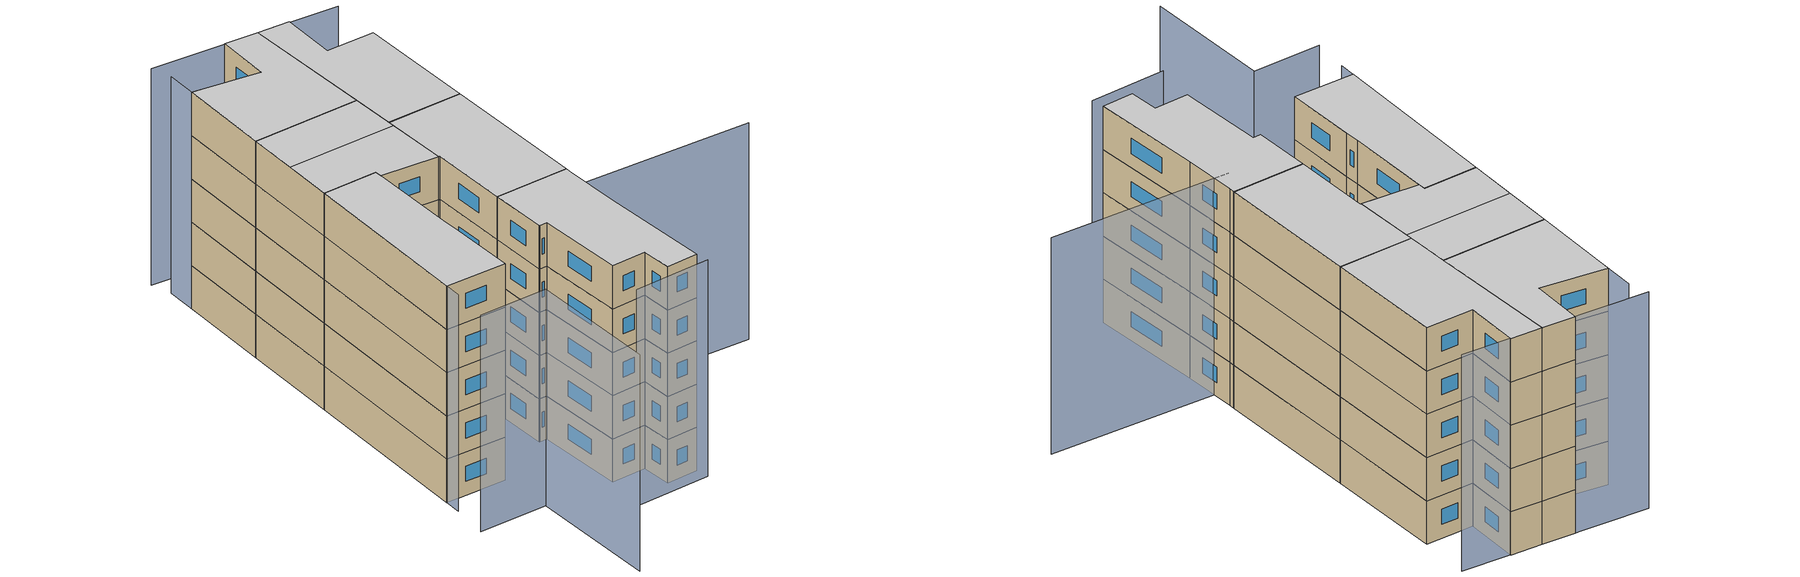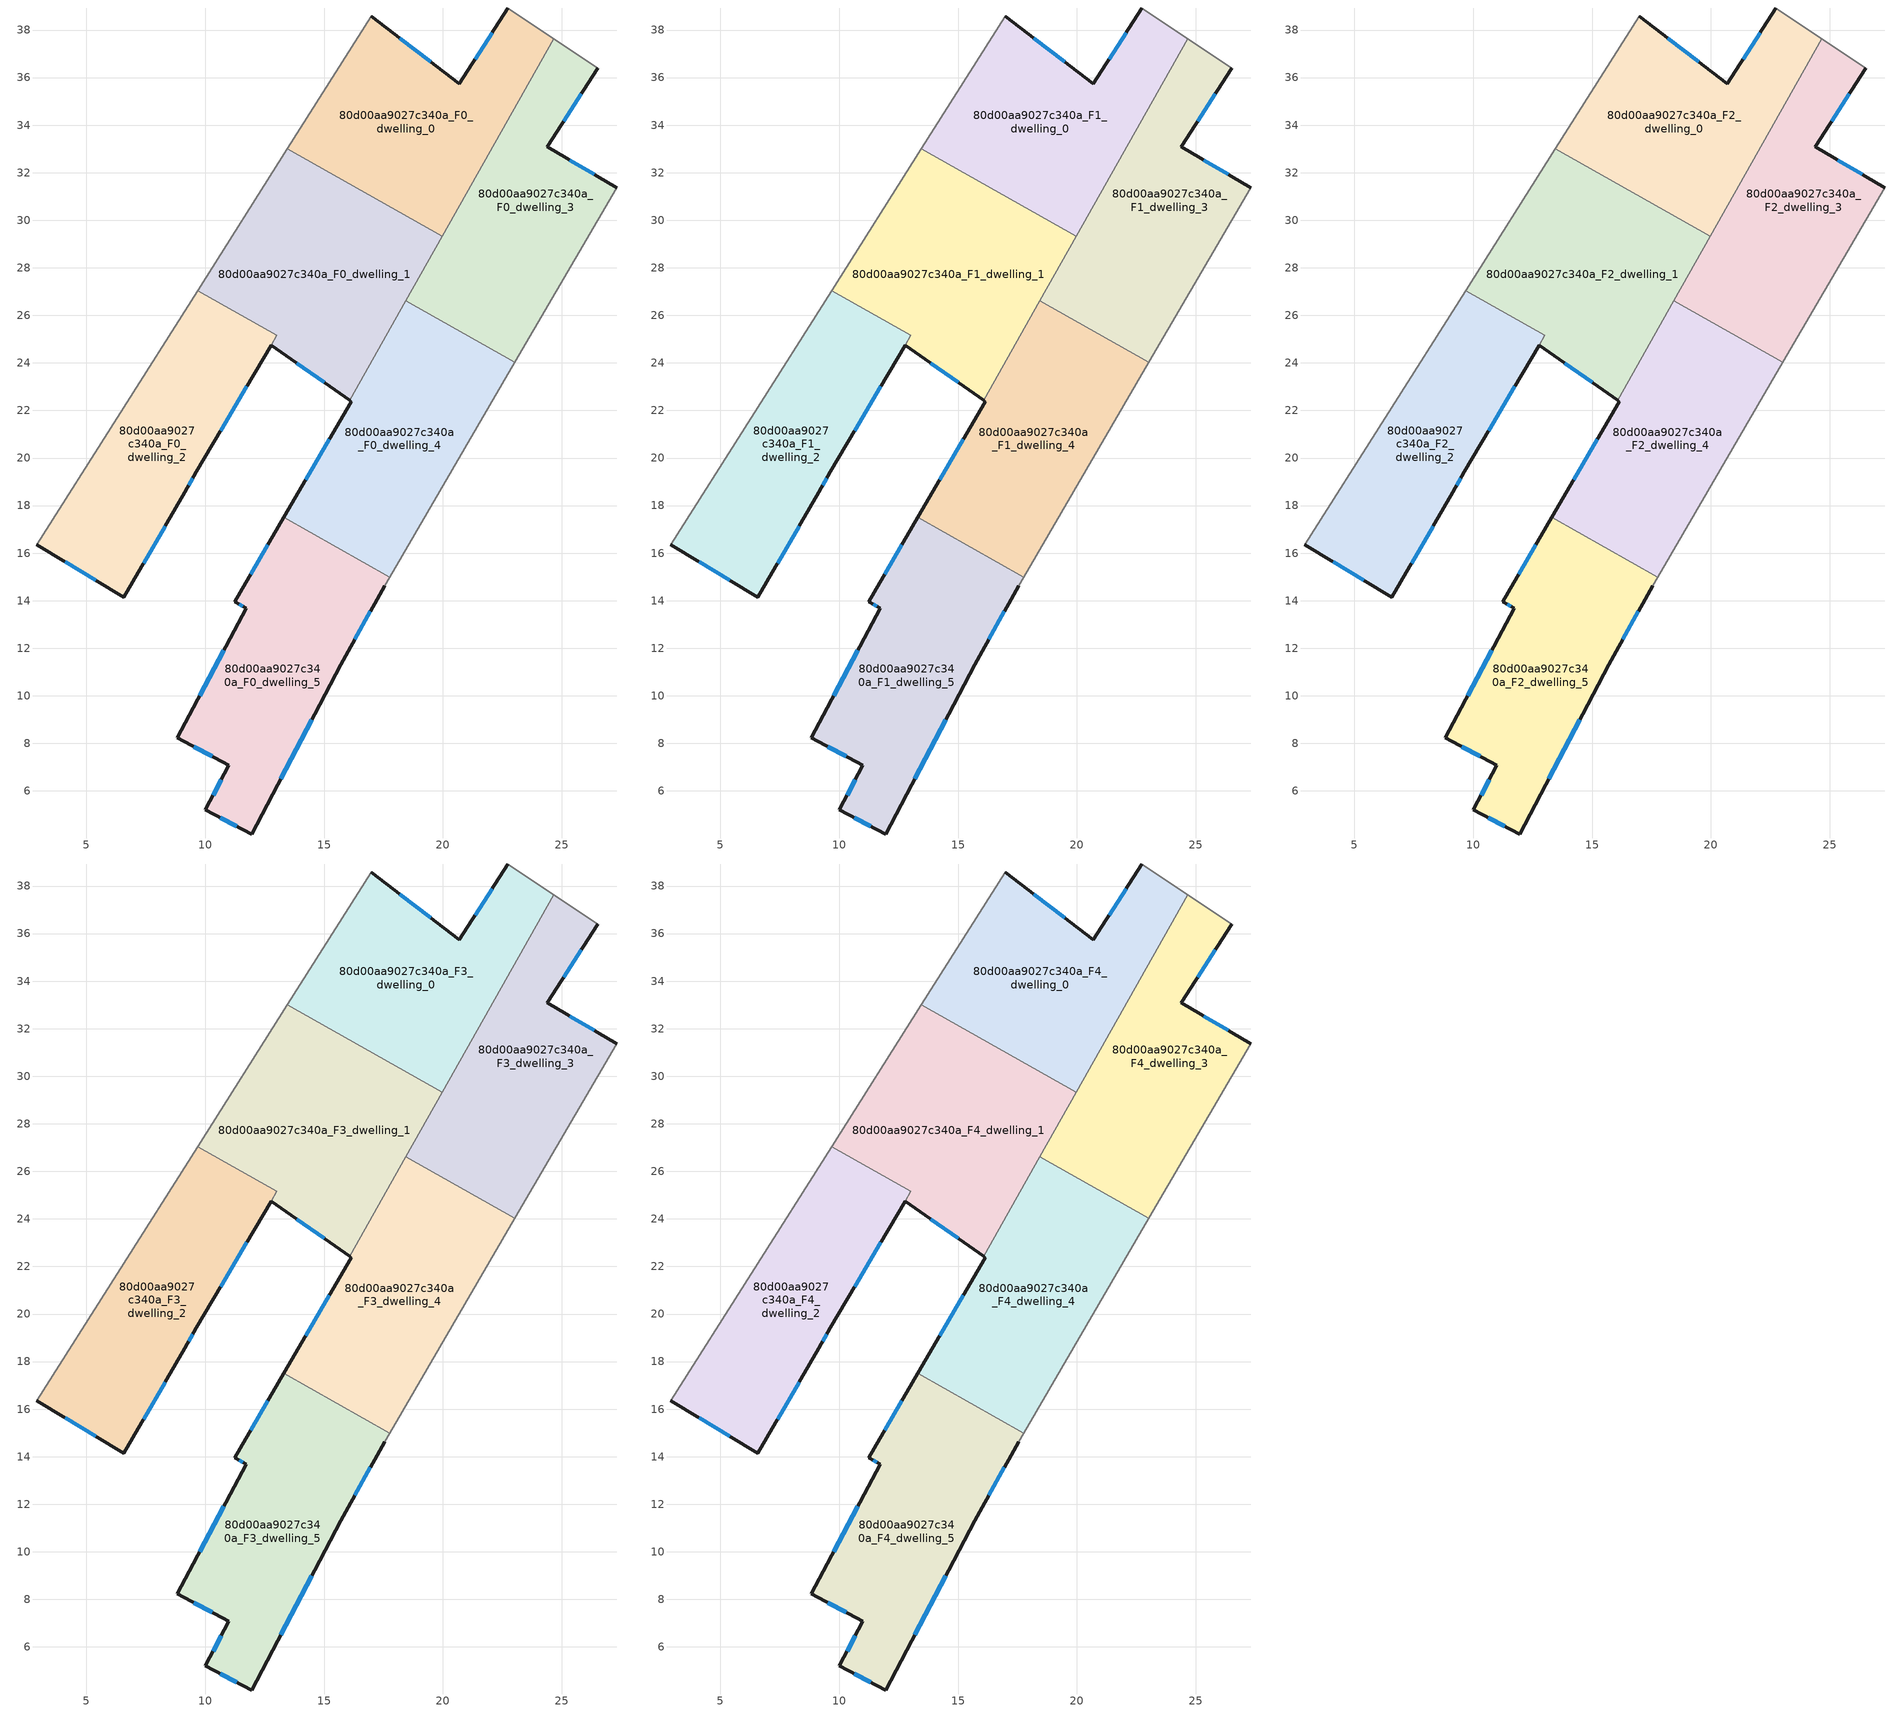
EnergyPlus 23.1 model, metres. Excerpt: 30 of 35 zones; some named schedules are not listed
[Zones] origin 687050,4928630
80d00aa9027c340a_F0_dwelling_0
 floor ground (EU_floor_Construction): 24.66,37.63 19.97,29.33 13.46,33 16.99,38.59 20.68,35.74 22.73,38.93 z0
 wall outside (EU_wall_Construction): 22.73,38.93 20.68,35.74 16.99,38.59 z0:3
 wall adiabatic (EU_wall_Construction): 24.66,37.63 22.73,38.93 / 16.99,38.59 13.46,33 z0:3
 wall to 80d00aa9027c340a_F0_dwelling_1 (EU_wall_Construction): 13.46,33 19.97,29.33 z0:3
 wall to 80d00aa9027c340a_F0_dwelling_3 (EU_wall_Construction): 19.97,29.33 24.66,37.63 z0:3
 window (EU_Window_Construction): 19.48,36.66 18.19,37.66 / 22.07,37.89 21.35,36.77 z0.98:2.02
80d00aa9027c340a_F0_dwelling_1
 floor ground (EU_floor_Construction): 19.97,29.33 16.07,22.42 12.78,24.75 13.02,25.16 9.69,27.04 13.46,33 z0
 wall outside (EU_wall_Construction): 12.78,24.75 16.07,22.42 z0:3
 wall adiabatic (EU_wall_Construction): 13.46,33 9.69,27.04 z0:3
 wall to 80d00aa9027c340a_F0_dwelling_2 (EU_wall_Construction): 9.69,27.04 13.02,25.16 12.78,24.75 z0:3
 wall to 80d00aa9027c340a_F0_dwelling_4 (EU_wall_Construction): 16.07,22.42 18.44,26.61 z0:3
 wall to 80d00aa9027c340a_F0_dwelling_3 (EU_wall_Construction): 18.44,26.61 19.97,29.33 z0:3
 window (EU_Window_Construction): 13.85,23.99 15,23.18 z0.98:2.02
80d00aa9027c340a_F0_dwelling_2
 floor ground (EU_floor_Construction): 13.02,25.16 12.77,24.74 9.62,19.43 9.14,18.57 6.58,14.14 2.92,16.35 9.69,27.04 z0
 wall outside (EU_wall_Construction): 2.92,16.35 6.58,14.14 9.14,18.57 9.62,19.43 12.77,24.74 z0:3
 wall adiabatic (EU_wall_Construction): 9.69,27.04 2.92,16.35 z0:3
 window (EU_Window_Construction): 4.11,15.63 5.39,14.86 / 10.65,21.15 11.75,23.01 / 9.3,18.85 9.47,19.15 / 7.42,15.58 8.31,17.13 z0.98:2.02
80d00aa9027c340a_F0_dwelling_3
 floor ground (EU_floor_Construction): 26.5,36.39 24.39,33.09 27.3,31.38 23.02,24.02 18.44,26.61 24.66,37.63 z0
 wall outside (EU_wall_Construction): 27.3,31.38 24.39,33.09 26.5,36.39 z0:3
 wall to 80d00aa9027c340a_F0_dwelling_4 (EU_wall_Construction): 18.44,26.61 23.02,24.02 z0:3
 wall adiabatic (EU_wall_Construction): 26.5,36.39 24.66,37.63 / 23.02,24.02 27.3,31.38 z0:3
 window (EU_Window_Construction): 25.08,34.16 25.82,35.31 / 26.36,31.93 25.34,32.53 z0.98:2.02
80d00aa9027c340a_F0_dwelling_4
 floor ground (EU_floor_Construction): 23.02,24.02 17.76,14.99 13.31,17.5 16.14,22.38 16.07,22.42 18.44,26.61 z0
 wall outside (EU_wall_Construction): 16.07,22.42 16.14,22.38 13.31,17.5 z0:3
 wall adiabatic (EU_wall_Construction): 17.76,14.99 23.02,24.02 z0:3
 wall to 80d00aa9027c340a_F0_dwelling_5 (EU_wall_Construction): 13.31,17.5 17.76,14.99 z0:3
 window (EU_Window_Construction): 15.22,20.79 14.23,19.09 z0.98:2.02
80d00aa9027c340a_F0_dwelling_5
 floor ground (EU_floor_Construction): 17.76,14.99 17.54,14.63 15.69,11.31 11.95,4.19 10.01,5.21 10.99,7.09 8.82,8.23 11.73,13.68 11.28,13.94 11.24,13.96 13.31,17.5 z0
 wall outside (EU_wall_Construction): 13.31,17.5 11.24,13.96 11.28,13.94 11.73,13.68 8.82,8.23 10.99,7.09 10.01,5.21 11.95,4.19 15.69,11.31 17.54,14.63 z0:3
 wall adiabatic (EU_wall_Construction): 17.54,14.63 17.76,14.99 z0:3
 window (EU_Window_Construction): 16.3,12.39 16.94,13.55 / 13.17,6.5 14.48,8.99 / 10.64,4.88 11.32,4.52 / 10.68,6.48 10.33,5.82 / 9.53,7.86 10.29,7.46 / 10.79,11.9 9.77,10 / 11.43,13.85 11.59,13.76 / 12.64,16.35 11.92,15.11 z0.98:2.02
80d00aa9027c340a_F1_dwelling_0
 floor to 80d00aa9027c340a_F0_dwelling_0 (EU_floor_Construction): 24.66,37.63 19.97,29.33 13.46,33 16.99,38.59 20.68,35.74 22.73,38.93 z3
 wall outside (EU_wall_Construction): 22.73,38.93 20.68,35.74 16.99,38.59 z3:6
 wall adiabatic (EU_wall_Construction): 24.66,37.63 22.73,38.93 / 16.99,38.59 13.46,33 z3:6
 wall to 80d00aa9027c340a_F1_dwelling_1 (EU_wall_Construction): 13.46,33 19.97,29.33 z3:6
 wall to 80d00aa9027c340a_F1_dwelling_3 (EU_wall_Construction): 19.97,29.33 24.66,37.63 z3:6
 window (EU_Window_Construction): 19.48,36.66 18.19,37.66 / 22.07,37.89 21.35,36.77 z3.98:5.02
80d00aa9027c340a_F1_dwelling_1
 floor to 80d00aa9027c340a_F0_dwelling_1 (EU_floor_Construction): 19.97,29.33 16.07,22.42 12.78,24.75 13.02,25.16 9.69,27.04 13.46,33 z3
 wall outside (EU_wall_Construction): 12.78,24.75 16.07,22.42 z3:6
 wall adiabatic (EU_wall_Construction): 13.46,33 9.69,27.04 z3:6
 wall to 80d00aa9027c340a_F1_dwelling_2 (EU_wall_Construction): 9.69,27.04 13.02,25.16 12.78,24.75 z3:6
 wall to 80d00aa9027c340a_F1_dwelling_4 (EU_wall_Construction): 16.07,22.42 18.44,26.61 z3:6
 wall to 80d00aa9027c340a_F1_dwelling_3 (EU_wall_Construction): 18.44,26.61 19.97,29.33 z3:6
 window (EU_Window_Construction): 13.85,23.99 15,23.18 z3.98:5.02
80d00aa9027c340a_F1_dwelling_2
 floor to 80d00aa9027c340a_F0_dwelling_2 (EU_floor_Construction): 13.02,25.16 12.77,24.74 9.62,19.43 9.14,18.57 6.58,14.14 2.92,16.35 9.69,27.04 z3
 wall outside (EU_wall_Construction): 2.92,16.35 6.58,14.14 9.14,18.57 9.62,19.43 12.77,24.74 z3:6
 wall adiabatic (EU_wall_Construction): 9.69,27.04 2.92,16.35 z3:6
 window (EU_Window_Construction): 4.11,15.63 5.39,14.86 / 10.65,21.15 11.75,23.01 / 9.3,18.85 9.47,19.15 / 7.42,15.58 8.31,17.13 z3.98:5.02
80d00aa9027c340a_F1_dwelling_3
 floor to 80d00aa9027c340a_F0_dwelling_3 (EU_floor_Construction): 26.5,36.39 24.39,33.09 27.3,31.38 23.02,24.02 18.44,26.61 24.66,37.63 z3
 wall outside (EU_wall_Construction): 27.3,31.38 24.39,33.09 26.5,36.39 z3:6
 wall to 80d00aa9027c340a_F1_dwelling_4 (EU_wall_Construction): 18.44,26.61 23.02,24.02 z3:6
 wall adiabatic (EU_wall_Construction): 26.5,36.39 24.66,37.63 / 23.02,24.02 27.3,31.38 z3:6
 window (EU_Window_Construction): 25.08,34.16 25.82,35.31 / 26.36,31.93 25.34,32.53 z3.98:5.02
80d00aa9027c340a_F1_dwelling_4
 floor to 80d00aa9027c340a_F0_dwelling_4 (EU_floor_Construction): 23.02,24.02 17.76,14.99 13.31,17.5 16.14,22.38 16.07,22.42 18.44,26.61 z3
 wall outside (EU_wall_Construction): 16.07,22.42 16.14,22.38 13.31,17.5 z3:6
 wall adiabatic (EU_wall_Construction): 17.76,14.99 23.02,24.02 z3:6
 wall to 80d00aa9027c340a_F1_dwelling_5 (EU_wall_Construction): 13.31,17.5 17.76,14.99 z3:6
 window (EU_Window_Construction): 15.22,20.79 14.23,19.09 z3.98:5.02
80d00aa9027c340a_F1_dwelling_5
 floor to 80d00aa9027c340a_F0_dwelling_5 (EU_floor_Construction): 17.76,14.99 17.54,14.63 15.69,11.31 11.95,4.19 10.01,5.21 10.99,7.09 8.82,8.23 11.73,13.68 11.28,13.94 11.24,13.96 13.31,17.5 z3
 wall outside (EU_wall_Construction): 13.31,17.5 11.24,13.96 11.28,13.94 11.73,13.68 8.82,8.23 10.99,7.09 10.01,5.21 11.95,4.19 15.69,11.31 17.54,14.63 z3:6
 wall adiabatic (EU_wall_Construction): 17.54,14.63 17.76,14.99 z3:6
 window (EU_Window_Construction): 16.3,12.39 16.94,13.55 / 13.17,6.5 14.48,8.99 / 10.64,4.88 11.32,4.52 / 10.68,6.48 10.33,5.82 / 9.53,7.86 10.29,7.46 / 10.79,11.9 9.77,10 / 11.43,13.85 11.59,13.76 / 12.64,16.35 11.92,15.11 z3.98:5.02
80d00aa9027c340a_F2_dwelling_0
 floor to 80d00aa9027c340a_F1_dwelling_0 (EU_floor_Construction): 24.66,37.63 19.97,29.33 13.46,33 16.99,38.59 20.68,35.74 22.73,38.93 z6
 wall outside (EU_wall_Construction): 22.73,38.93 20.68,35.74 16.99,38.59 z6:9
 wall adiabatic (EU_wall_Construction): 24.66,37.63 22.73,38.93 / 16.99,38.59 13.46,33 z6:9
 wall to 80d00aa9027c340a_F2_dwelling_1 (EU_wall_Construction): 13.46,33 19.97,29.33 z6:9
 wall to 80d00aa9027c340a_F2_dwelling_3 (EU_wall_Construction): 19.97,29.33 24.66,37.63 z6:9
 window (EU_Window_Construction): 19.48,36.66 18.19,37.66 / 22.07,37.89 21.35,36.77 z6.98:8.02
80d00aa9027c340a_F2_dwelling_1
 floor to 80d00aa9027c340a_F1_dwelling_1 (EU_floor_Construction): 19.97,29.33 16.07,22.42 12.78,24.75 13.02,25.16 9.69,27.04 13.46,33 z6
 wall outside (EU_wall_Construction): 12.78,24.75 16.07,22.42 z6:9
 wall adiabatic (EU_wall_Construction): 13.46,33 9.69,27.04 z6:9
 wall to 80d00aa9027c340a_F2_dwelling_2 (EU_wall_Construction): 9.69,27.04 13.02,25.16 12.78,24.75 z6:9
 wall to 80d00aa9027c340a_F2_dwelling_4 (EU_wall_Construction): 16.07,22.42 18.44,26.61 z6:9
 wall to 80d00aa9027c340a_F2_dwelling_3 (EU_wall_Construction): 18.44,26.61 19.97,29.33 z6:9
 window (EU_Window_Construction): 13.85,23.99 15,23.18 z6.98:8.02
80d00aa9027c340a_F2_dwelling_2
 floor to 80d00aa9027c340a_F1_dwelling_2 (EU_floor_Construction): 13.02,25.16 12.77,24.74 9.62,19.43 9.14,18.57 6.58,14.14 2.92,16.35 9.69,27.04 z6
 wall outside (EU_wall_Construction): 2.92,16.35 6.58,14.14 9.14,18.57 9.62,19.43 12.77,24.74 z6:9
 wall adiabatic (EU_wall_Construction): 9.69,27.04 2.92,16.35 z6:9
 window (EU_Window_Construction): 4.11,15.63 5.39,14.86 / 10.65,21.15 11.75,23.01 / 9.3,18.85 9.47,19.15 / 7.42,15.58 8.31,17.13 z6.98:8.02
80d00aa9027c340a_F2_dwelling_3
 floor to 80d00aa9027c340a_F1_dwelling_3 (EU_floor_Construction): 26.5,36.39 24.39,33.09 27.3,31.38 23.02,24.02 18.44,26.61 24.66,37.63 z6
 wall outside (EU_wall_Construction): 27.3,31.38 24.39,33.09 26.5,36.39 z6:9
 wall to 80d00aa9027c340a_F2_dwelling_4 (EU_wall_Construction): 18.44,26.61 23.02,24.02 z6:9
 wall adiabatic (EU_wall_Construction): 26.5,36.39 24.66,37.63 / 23.02,24.02 27.3,31.38 z6:9
 window (EU_Window_Construction): 25.08,34.16 25.82,35.31 / 26.36,31.93 25.34,32.53 z6.98:8.02
80d00aa9027c340a_F2_dwelling_4
 floor to 80d00aa9027c340a_F1_dwelling_4 (EU_floor_Construction): 23.02,24.02 17.76,14.99 13.31,17.5 16.14,22.38 16.07,22.42 18.44,26.61 z6
 wall outside (EU_wall_Construction): 16.07,22.42 16.14,22.38 13.31,17.5 z6:9
 wall adiabatic (EU_wall_Construction): 17.76,14.99 23.02,24.02 z6:9
 wall to 80d00aa9027c340a_F2_dwelling_5 (EU_wall_Construction): 13.31,17.5 17.76,14.99 z6:9
 window (EU_Window_Construction): 15.22,20.79 14.23,19.09 z6.98:8.02
80d00aa9027c340a_F2_dwelling_5
 floor to 80d00aa9027c340a_F1_dwelling_5 (EU_floor_Construction): 17.76,14.99 17.54,14.63 15.69,11.31 11.95,4.19 10.01,5.21 10.99,7.09 8.82,8.23 11.73,13.68 11.28,13.94 11.24,13.96 13.31,17.5 z6
 wall outside (EU_wall_Construction): 13.31,17.5 11.24,13.96 11.28,13.94 11.73,13.68 8.82,8.23 10.99,7.09 10.01,5.21 11.95,4.19 15.69,11.31 17.54,14.63 z6:9
 wall adiabatic (EU_wall_Construction): 17.54,14.63 17.76,14.99 z6:9
 window (EU_Window_Construction): 16.3,12.39 16.94,13.55 / 13.17,6.5 14.48,8.99 / 10.64,4.88 11.32,4.52 / 10.68,6.48 10.33,5.82 / 9.53,7.86 10.29,7.46 / 10.79,11.9 9.77,10 / 11.43,13.85 11.59,13.76 / 12.64,16.35 11.92,15.11 z6.98:8.02
80d00aa9027c340a_F3_dwelling_0
 floor to 80d00aa9027c340a_F2_dwelling_0 (EU_floor_Construction): 24.66,37.63 19.97,29.33 13.46,33 16.99,38.59 20.68,35.74 22.73,38.93 z9
 wall outside (EU_wall_Construction): 22.73,38.93 20.68,35.74 16.99,38.59 z9:12
 wall adiabatic (EU_wall_Construction): 24.66,37.63 22.73,38.93 / 16.99,38.59 13.46,33 z9:12
 wall to 80d00aa9027c340a_F3_dwelling_1 (EU_wall_Construction): 13.46,33 19.97,29.33 z9:12
 wall to 80d00aa9027c340a_F3_dwelling_3 (EU_wall_Construction): 19.97,29.33 24.66,37.63 z9:12
 window (EU_Window_Construction): 19.48,36.66 18.19,37.66 / 22.07,37.89 21.35,36.77 z9.98:11.02
80d00aa9027c340a_F3_dwelling_1
 floor to 80d00aa9027c340a_F2_dwelling_1 (EU_floor_Construction): 19.97,29.33 16.07,22.42 12.78,24.75 13.02,25.16 9.69,27.04 13.46,33 z9
 wall outside (EU_wall_Construction): 12.78,24.75 16.07,22.42 z9:12
 wall adiabatic (EU_wall_Construction): 13.46,33 9.69,27.04 z9:12
 wall to 80d00aa9027c340a_F3_dwelling_2 (EU_wall_Construction): 9.69,27.04 13.02,25.16 12.78,24.75 z9:12
 wall to 80d00aa9027c340a_F3_dwelling_4 (EU_wall_Construction): 16.07,22.42 18.44,26.61 z9:12
 wall to 80d00aa9027c340a_F3_dwelling_3 (EU_wall_Construction): 18.44,26.61 19.97,29.33 z9:12
 window (EU_Window_Construction): 13.85,23.99 15,23.18 z9.98:11.02
80d00aa9027c340a_F3_dwelling_2
 floor to 80d00aa9027c340a_F2_dwelling_2 (EU_floor_Construction): 13.02,25.16 12.77,24.74 9.62,19.43 9.14,18.57 6.58,14.14 2.92,16.35 9.69,27.04 z9
 wall outside (EU_wall_Construction): 2.92,16.35 6.58,14.14 9.14,18.57 9.62,19.43 12.77,24.74 z9:12
 wall adiabatic (EU_wall_Construction): 9.69,27.04 2.92,16.35 z9:12
 window (EU_Window_Construction): 4.11,15.63 5.39,14.86 / 10.65,21.15 11.75,23.01 / 9.3,18.85 9.47,19.15 / 7.42,15.58 8.31,17.13 z9.98:11.02
80d00aa9027c340a_F3_dwelling_3
 floor to 80d00aa9027c340a_F2_dwelling_3 (EU_floor_Construction): 26.5,36.39 24.39,33.09 27.3,31.38 23.02,24.02 18.44,26.61 24.66,37.63 z9
 wall outside (EU_wall_Construction): 27.3,31.38 24.39,33.09 26.5,36.39 z9:12
 wall to 80d00aa9027c340a_F3_dwelling_4 (EU_wall_Construction): 18.44,26.61 23.02,24.02 z9:12
 wall adiabatic (EU_wall_Construction): 26.5,36.39 24.66,37.63 / 23.02,24.02 27.3,31.38 z9:12
 window (EU_Window_Construction): 25.08,34.16 25.82,35.31 / 26.36,31.93 25.34,32.53 z9.98:11.02
80d00aa9027c340a_F3_dwelling_4
 floor to 80d00aa9027c340a_F2_dwelling_4 (EU_floor_Construction): 23.02,24.02 17.76,14.99 13.31,17.5 16.14,22.38 16.07,22.42 18.44,26.61 z9
 wall outside (EU_wall_Construction): 16.07,22.42 16.14,22.38 13.31,17.5 z9:12
 wall adiabatic (EU_wall_Construction): 17.76,14.99 23.02,24.02 z9:12
 wall to 80d00aa9027c340a_F3_dwelling_5 (EU_wall_Construction): 13.31,17.5 17.76,14.99 z9:12
 window (EU_Window_Construction): 15.22,20.79 14.23,19.09 z9.98:11.02
80d00aa9027c340a_F3_dwelling_5
 floor to 80d00aa9027c340a_F2_dwelling_5 (EU_floor_Construction): 17.76,14.99 17.54,14.63 15.69,11.31 11.95,4.19 10.01,5.21 10.99,7.09 8.82,8.23 11.73,13.68 11.28,13.94 11.24,13.96 13.31,17.5 z9
 wall outside (EU_wall_Construction): 13.31,17.5 11.24,13.96 11.28,13.94 11.73,13.68 8.82,8.23 10.99,7.09 10.01,5.21 11.95,4.19 15.69,11.31 17.54,14.63 z9:12
 wall adiabatic (EU_wall_Construction): 17.54,14.63 17.76,14.99 z9:12
 window (EU_Window_Construction): 16.3,12.39 16.94,13.55 / 13.17,6.5 14.48,8.99 / 10.64,4.88 11.32,4.52 / 10.68,6.48 10.33,5.82 / 9.53,7.86 10.29,7.46 / 10.79,11.9 9.77,10 / 11.43,13.85 11.59,13.76 / 12.64,16.35 11.92,15.11 z9.98:11.02
80d00aa9027c340a_F4_dwelling_0
 floor to 80d00aa9027c340a_F3_dwelling_0 (EU_floor_Construction): 24.66,37.63 19.97,29.33 13.46,33 16.99,38.59 20.68,35.74 22.73,38.93 z12
 wall outside (EU_wall_Construction): 22.73,38.93 20.68,35.74 16.99,38.59 z12:15
 wall adiabatic (EU_wall_Construction): 24.66,37.63 22.73,38.93 / 16.99,38.59 13.46,33 z12:15
 wall to 80d00aa9027c340a_F4_dwelling_1 (EU_wall_Construction): 13.46,33 19.97,29.33 z12:15
 wall to 80d00aa9027c340a_F4_dwelling_3 (EU_wall_Construction): 19.97,29.33 24.66,37.63 z12:15
 window (EU_Window_Construction): 19.48,36.66 18.19,37.66 / 22.07,37.89 21.35,36.77 z12.98:14.02
 ceiling to 80d00aa9027c340a_F5_dwelling_0 (EU_floor_Construction): 19.97,29.33 24.66,37.63 22.73,38.93 20.68,35.74 16.99,38.59 13.46,33 z15
80d00aa9027c340a_F4_dwelling_1
 floor to 80d00aa9027c340a_F3_dwelling_1 (EU_floor_Construction): 19.97,29.33 16.07,22.42 12.78,24.75 13.02,25.16 9.69,27.04 13.46,33 z12
 wall outside (EU_wall_Construction): 12.78,24.75 16.07,22.42 z12:15
 wall adiabatic (EU_wall_Construction): 13.46,33 9.69,27.04 z12:15
 wall to 80d00aa9027c340a_F4_dwelling_2 (EU_wall_Construction): 9.69,27.04 13.02,25.16 12.78,24.75 z12:15
 wall to 80d00aa9027c340a_F4_dwelling_4 (EU_wall_Construction): 16.07,22.42 18.44,26.61 z12:15
 wall to 80d00aa9027c340a_F4_dwelling_3 (EU_wall_Construction): 18.44,26.61 19.97,29.33 z12:15
 window (EU_Window_Construction): 13.85,23.99 15,23.18 z12.98:14.02
 ceiling to 80d00aa9027c340a_F5_dwelling_1 (EU_floor_Construction): 16.07,22.42 18.22,26.22 11.55,29.99 9.69,27.04 13.02,25.16 12.78,24.75 z15
 ceiling to 80d00aa9027c340a_F5_dwelling_0 (EU_floor_Construction): 18.22,26.22 19.97,29.33 13.46,33 11.55,29.99 z15
80d00aa9027c340a_F4_dwelling_2
 floor to 80d00aa9027c340a_F3_dwelling_2 (EU_floor_Construction): 13.02,25.16 12.77,24.74 9.62,19.43 9.14,18.57 6.58,14.14 2.92,16.35 9.69,27.04 z12
 wall outside (EU_wall_Construction): 2.92,16.35 6.58,14.14 9.14,18.57 9.62,19.43 12.77,24.74 z12:15
 wall adiabatic (EU_wall_Construction): 9.69,27.04 2.92,16.35 z12:15
 window (EU_Window_Construction): 4.11,15.63 5.39,14.86 / 10.65,21.15 11.75,23.01 / 9.3,18.85 9.47,19.15 / 7.42,15.58 8.31,17.13 z12.98:14.02
 ceiling to 80d00aa9027c340a_F5_dwelling_1 (EU_floor_Construction): 9.14,18.57 9.62,19.43 12.77,24.75 13.02,25.16 9.69,27.04 2.92,16.35 6.58,14.14 z15
80d00aa9027c340a_F4_dwelling_3
 floor to 80d00aa9027c340a_F3_dwelling_3 (EU_floor_Construction): 26.5,36.39 24.39,33.09 27.3,31.38 23.02,24.02 18.44,26.61 24.66,37.63 z12
 wall outside (EU_wall_Construction): 27.3,31.38 24.39,33.09 26.5,36.39 z12:15
 wall to 80d00aa9027c340a_F4_dwelling_4 (EU_wall_Construction): 18.44,26.61 23.02,24.02 z12:15
 wall adiabatic (EU_wall_Construction): 26.5,36.39 24.66,37.63 / 23.02,24.02 27.3,31.38 z12:15
 window (EU_Window_Construction): 25.08,34.16 25.82,35.31 / 26.36,31.93 25.34,32.53 z12.98:14.02
 ceiling to 80d00aa9027c340a_F5_dwelling_2 (EU_floor_Construction): 23.02,24.02 27.3,31.38 24.39,33.09 26.5,36.39 24.66,37.63 18.44,26.61 z15
80d00aa9027c340a_F4_dwelling_4
 floor to 80d00aa9027c340a_F3_dwelling_4 (EU_floor_Construction): 23.02,24.02 17.76,14.99 13.31,17.5 16.14,22.38 16.07,22.42 18.44,26.61 z12
 wall outside (EU_wall_Construction): 16.07,22.42 16.14,22.38 13.31,17.5 z12:15
 wall adiabatic (EU_wall_Construction): 17.76,14.99 23.02,24.02 z12:15
 wall to 80d00aa9027c340a_F4_dwelling_5 (EU_wall_Construction): 13.31,17.5 17.76,14.99 z12:15
 window (EU_Window_Construction): 15.22,20.79 14.23,19.09 z12.98:14.02
 ceiling to 80d00aa9027c340a_F5_dwelling_3 (EU_floor_Construction): 17.76,14.99 23.02,24.02 18.44,26.61 16.07,22.42 16.14,22.38 13.31,17.5 z15
80d00aa9027c340a_F4_dwelling_5
 floor to 80d00aa9027c340a_F3_dwelling_5 (EU_floor_Construction): 17.76,14.99 17.54,14.63 15.69,11.31 11.95,4.19 10.01,5.21 10.99,7.09 8.82,8.23 11.73,13.68 11.28,13.94 11.24,13.96 13.31,17.5 z12
 wall outside (EU_wall_Construction): 13.31,17.5 11.24,13.96 11.28,13.94 11.73,13.68 8.82,8.23 10.99,7.09 10.01,5.21 11.95,4.19 15.69,11.31 17.54,14.63 z12:15
 wall adiabatic (EU_wall_Construction): 17.54,14.63 17.76,14.99 z12:15
 window (EU_Window_Construction): 16.3,12.39 16.94,13.55 / 13.17,6.5 14.48,8.99 / 10.64,4.88 11.32,4.52 / 10.68,6.48 10.33,5.82 / 9.53,7.86 10.29,7.46 / 10.79,11.9 9.77,10 / 11.43,13.85 11.59,13.76 / 12.64,16.35 11.92,15.11 z12.98:14.02
 ceiling to 80d00aa9027c340a_F5_dwelling_4 (EU_floor_Construction): 11.95,4.19 15.69,11.31 17.54,14.63 17.76,14.99 13.31,17.5 11.24,13.96 11.28,13.94 11.73,13.68 8.82,8.23 10.99,7.09 10.01,5.21 z15
shading: 6.93,5.91 11.64,3.34 / 0.74,13.23 4.89,10.85 / 4.89,10.85 0.34,2.92 / 18.15,40.41 2.32,15.36 / 26.68,7.08 15.99,13.9 / 29.24,34.42 18.52,41.85 z0:15
[Building]
EU S2 Campaign: North Axis=0; Terrain=City; Solar Distribution=FullExterior
[Site:Location]
Bologna: Latitude=44.5; Longitude=11.25; Time Zone=1; Elevation=37
[SizingPeriod:WeatherFileDays]
AnnualSizingPeriod: Begin Month=1; Begin Day of Month=1; End Month=12; End Day of Month=31; Day of Week for Start Day=Monday; Use Weather File Daylight Saving Period=No; Use Weather File Rain and Snow Indicators=No
[MATERIAL]
EU_InternalMass_Material: Roughness=MediumRough; Thickness=0.1; Conductivity=1; Density=1800; Specific Heat=900; Thermal Absorptance=0.9; Solar Absorptance=0.7; Visible Absorptance=0.7
[MATERIAL:NOMASS] Roughness=MediumRough; Thermal Absorptance=0.9; Solar Absorptance=0.7; Visible Absorptance=0.7
Name | Thermal Resistance
EU_wall_NoMass | 0.905828
EU_floor_NoMass | 0.67114
[WINDOWMATERIAL:SIMPLEGLAZINGSYSTEM]
EU_Window_SimpleGlazing: UFactor=4.52486; Solar Heat Gain Coefficient=0.85; Visible Transmittance=0.85
[CONSTRUCTION]
EU_wall_Construction: EU_wall_NoMass
EU_floor_Construction: EU_floor_NoMass
EU_Window_Construction: EU_Window_SimpleGlazing
EU_InternalMass_Construction: EU_InternalMass_Material
[ZONE] Type=1; Multiplier=1; Ceiling Height=autocalculate; Floor Area=autocalculate; Part of Total Floor Area=Yes
Name | Volume
80d00aa9027c340a_F0_dwelling_0; 80d00aa9027c340a_F1_dwelling_0; 80d00aa9027c340a_F2_dwelling_0; 80d00aa9027c340a_F3_dwelling_0; 80d00aa9027c340a_F4_dwelling_0 | 161.834
80d00aa9027c340a_F0_dwelling_1; 80d00aa9027c340a_F1_dwelling_1; 80d00aa9027c340a_F2_dwelling_1; 80d00aa9027c340a_F3_dwelling_1; 80d00aa9027c340a_F4_dwelling_1 | 169.994
80d00aa9027c340a_F0_dwelling_2; 80d00aa9027c340a_F1_dwelling_2; 80d00aa9027c340a_F2_dwelling_2; 80d00aa9027c340a_F3_dwelling_2; 80d00aa9027c340a_F4_dwelling_2 | 153.661
80d00aa9027c340a_F0_dwelling_3; 80d00aa9027c340a_F1_dwelling_3; 80d00aa9027c340a_F2_dwelling_3; 80d00aa9027c340a_F3_dwelling_3; 80d00aa9027c340a_F4_dwelling_3 | 161.897
80d00aa9027c340a_F0_dwelling_4; 80d00aa9027c340a_F1_dwelling_4; 80d00aa9027c340a_F2_dwelling_4; 80d00aa9027c340a_F3_dwelling_4; 80d00aa9027c340a_F4_dwelling_4 | 161.888
80d00aa9027c340a_F0_dwelling_5; 80d00aa9027c340a_F1_dwelling_5; 80d00aa9027c340a_F2_dwelling_5; 80d00aa9027c340a_F3_dwelling_5; 80d00aa9027c340a_F4_dwelling_5 | 162.105
[INTERNALMASS] Construction=EU_InternalMass_Construction
Name | Zone or ZoneList | Surface Area
80d00aa9027c340a_F0_dwelling_0_EU_InternalMass | 80d00aa9027c340a_F0_dwelling_0 | 53.944
80d00aa9027c340a_F0_dwelling_1_EU_InternalMass | 80d00aa9027c340a_F0_dwelling_1 | 56.6629
80d00aa9027c340a_F0_dwelling_2_EU_InternalMass | 80d00aa9027c340a_F0_dwelling_2 | 51.222
80d00aa9027c340a_F0_dwelling_3_EU_InternalMass | 80d00aa9027c340a_F0_dwelling_3 | 53.9661
80d00aa9027c340a_F0_dwelling_4_EU_InternalMass | 80d00aa9027c340a_F0_dwelling_4 | 53.962
80d00aa9027c340a_F0_dwelling_5_EU_InternalMass | 80d00aa9027c340a_F0_dwelling_5 | 54.0339
80d00aa9027c340a_F1_dwelling_0_EU_InternalMass | 80d00aa9027c340a_F1_dwelling_0 | 53.944
80d00aa9027c340a_F1_dwelling_1_EU_InternalMass | 80d00aa9027c340a_F1_dwelling_1 | 56.6629
80d00aa9027c340a_F1_dwelling_2_EU_InternalMass | 80d00aa9027c340a_F1_dwelling_2 | 51.222
80d00aa9027c340a_F1_dwelling_3_EU_InternalMass | 80d00aa9027c340a_F1_dwelling_3 | 53.9661
80d00aa9027c340a_F1_dwelling_4_EU_InternalMass | 80d00aa9027c340a_F1_dwelling_4 | 53.962
80d00aa9027c340a_F1_dwelling_5_EU_InternalMass | 80d00aa9027c340a_F1_dwelling_5 | 54.0339
80d00aa9027c340a_F2_dwelling_0_EU_InternalMass | 80d00aa9027c340a_F2_dwelling_0 | 53.944
80d00aa9027c340a_F2_dwelling_1_EU_InternalMass | 80d00aa9027c340a_F2_dwelling_1 | 56.6629
80d00aa9027c340a_F2_dwelling_2_EU_InternalMass | 80d00aa9027c340a_F2_dwelling_2 | 51.222
80d00aa9027c340a_F2_dwelling_3_EU_InternalMass | 80d00aa9027c340a_F2_dwelling_3 | 53.9661
80d00aa9027c340a_F2_dwelling_4_EU_InternalMass | 80d00aa9027c340a_F2_dwelling_4 | 53.962
80d00aa9027c340a_F2_dwelling_5_EU_InternalMass | 80d00aa9027c340a_F2_dwelling_5 | 54.0339
80d00aa9027c340a_F3_dwelling_0_EU_InternalMass | 80d00aa9027c340a_F3_dwelling_0 | 53.944
80d00aa9027c340a_F3_dwelling_1_EU_InternalMass | 80d00aa9027c340a_F3_dwelling_1 | 56.6629
80d00aa9027c340a_F3_dwelling_2_EU_InternalMass | 80d00aa9027c340a_F3_dwelling_2 | 51.222
80d00aa9027c340a_F3_dwelling_3_EU_InternalMass | 80d00aa9027c340a_F3_dwelling_3 | 53.9661
80d00aa9027c340a_F3_dwelling_4_EU_InternalMass | 80d00aa9027c340a_F3_dwelling_4 | 53.962
80d00aa9027c340a_F3_dwelling_5_EU_InternalMass | 80d00aa9027c340a_F3_dwelling_5 | 54.0339
80d00aa9027c340a_F4_dwelling_0_EU_InternalMass | 80d00aa9027c340a_F4_dwelling_0 | 53.944
80d00aa9027c340a_F4_dwelling_1_EU_InternalMass | 80d00aa9027c340a_F4_dwelling_1 | 56.6629
80d00aa9027c340a_F4_dwelling_2_EU_InternalMass | 80d00aa9027c340a_F4_dwelling_2 | 51.222
80d00aa9027c340a_F4_dwelling_3_EU_InternalMass | 80d00aa9027c340a_F4_dwelling_3 | 53.9661
80d00aa9027c340a_F4_dwelling_4_EU_InternalMass | 80d00aa9027c340a_F4_dwelling_4 | 53.962
80d00aa9027c340a_F4_dwelling_5_EU_InternalMass | 80d00aa9027c340a_F4_dwelling_5 | 54.0339
[OTHEREQUIPMENT] Fuel Type=Electricity; Design Level Calculation Method=Watts/Area; Power per Zone Floor Area=1; Fraction Latent=0; Fraction Radiant=0; Fraction Lost=0; Carbon Dioxide Generation Rate=0; EndUse Subcategory=EU_Step8_InternalGains
Name | Zone or ZoneList or Space or SpaceList | Schedule
EU_Step8_InternalGain_80d00aa9027c340a_F0_dwelling_0_f000 | 80d00aa9027c340a_F0_dwelling_0 | EU_Step8_GainSchedule_80d00aa9027c340a_F0_dwelling_0_f000
EU_Step8_InternalGain_80d00aa9027c340a_F0_dwelling_1_f000 | 80d00aa9027c340a_F0_dwelling_1 | EU_Step8_GainSchedule_80d00aa9027c340a_F0_dwelling_1_f000
EU_Step8_InternalGain_80d00aa9027c340a_F0_dwelling_2_f000 | 80d00aa9027c340a_F0_dwelling_2 | EU_Step8_GainSchedule_80d00aa9027c340a_F0_dwelling_2_f000
EU_Step8_InternalGain_80d00aa9027c340a_F0_dwelling_3_f000 | 80d00aa9027c340a_F0_dwelling_3 | EU_Step8_GainSchedule_80d00aa9027c340a_F0_dwelling_3_f000
EU_Step8_InternalGain_80d00aa9027c340a_F0_dwelling_4_f000 | 80d00aa9027c340a_F0_dwelling_4 | EU_Step8_GainSchedule_80d00aa9027c340a_F0_dwelling_4_f000
EU_Step8_InternalGain_80d00aa9027c340a_F0_dwelling_5_f000 | 80d00aa9027c340a_F0_dwelling_5 | EU_Step8_GainSchedule_80d00aa9027c340a_F0_dwelling_5_f000
EU_Step8_InternalGain_80d00aa9027c340a_F1_dwelling_0_f000 | 80d00aa9027c340a_F1_dwelling_0 | EU_Step8_GainSchedule_80d00aa9027c340a_F1_dwelling_0_f000
EU_Step8_InternalGain_80d00aa9027c340a_F1_dwelling_1_f000 | 80d00aa9027c340a_F1_dwelling_1 | EU_Step8_GainSchedule_80d00aa9027c340a_F1_dwelling_1_f000
EU_Step8_InternalGain_80d00aa9027c340a_F1_dwelling_2_f000 | 80d00aa9027c340a_F1_dwelling_2 | EU_Step8_GainSchedule_80d00aa9027c340a_F1_dwelling_2_f000
EU_Step8_InternalGain_80d00aa9027c340a_F1_dwelling_3_f000 | 80d00aa9027c340a_F1_dwelling_3 | EU_Step8_GainSchedule_80d00aa9027c340a_F1_dwelling_3_f000
EU_Step8_InternalGain_80d00aa9027c340a_F1_dwelling_4_f000 | 80d00aa9027c340a_F1_dwelling_4 | EU_Step8_GainSchedule_80d00aa9027c340a_F1_dwelling_4_f000
EU_Step8_InternalGain_80d00aa9027c340a_F1_dwelling_5_f000 | 80d00aa9027c340a_F1_dwelling_5 | EU_Step8_GainSchedule_80d00aa9027c340a_F1_dwelling_5_f000
EU_Step8_InternalGain_80d00aa9027c340a_F2_dwelling_0_f000 | 80d00aa9027c340a_F2_dwelling_0 | EU_Step8_GainSchedule_80d00aa9027c340a_F2_dwelling_0_f000
EU_Step8_InternalGain_80d00aa9027c340a_F2_dwelling_1_f000 | 80d00aa9027c340a_F2_dwelling_1 | EU_Step8_GainSchedule_80d00aa9027c340a_F2_dwelling_1_f000
EU_Step8_InternalGain_80d00aa9027c340a_F2_dwelling_2_f000 | 80d00aa9027c340a_F2_dwelling_2 | EU_Step8_GainSchedule_80d00aa9027c340a_F2_dwelling_2_f000
EU_Step8_InternalGain_80d00aa9027c340a_F2_dwelling_3_f000 | 80d00aa9027c340a_F2_dwelling_3 | EU_Step8_GainSchedule_80d00aa9027c340a_F2_dwelling_3_f000
EU_Step8_InternalGain_80d00aa9027c340a_F2_dwelling_4_f000 | 80d00aa9027c340a_F2_dwelling_4 | EU_Step8_GainSchedule_80d00aa9027c340a_F2_dwelling_4_f000
EU_Step8_InternalGain_80d00aa9027c340a_F2_dwelling_5_f000 | 80d00aa9027c340a_F2_dwelling_5 | EU_Step8_GainSchedule_80d00aa9027c340a_F2_dwelling_5_f000
EU_Step8_InternalGain_80d00aa9027c340a_F3_dwelling_0_f000 | 80d00aa9027c340a_F3_dwelling_0 | EU_Step8_GainSchedule_80d00aa9027c340a_F3_dwelling_0_f000
EU_Step8_InternalGain_80d00aa9027c340a_F3_dwelling_1_f000 | 80d00aa9027c340a_F3_dwelling_1 | EU_Step8_GainSchedule_80d00aa9027c340a_F3_dwelling_1_f000
EU_Step8_InternalGain_80d00aa9027c340a_F3_dwelling_2_f000 | 80d00aa9027c340a_F3_dwelling_2 | EU_Step8_GainSchedule_80d00aa9027c340a_F3_dwelling_2_f000
EU_Step8_InternalGain_80d00aa9027c340a_F3_dwelling_3_f000 | 80d00aa9027c340a_F3_dwelling_3 | EU_Step8_GainSchedule_80d00aa9027c340a_F3_dwelling_3_f000
EU_Step8_InternalGain_80d00aa9027c340a_F3_dwelling_4_f000 | 80d00aa9027c340a_F3_dwelling_4 | EU_Step8_GainSchedule_80d00aa9027c340a_F3_dwelling_4_f000
EU_Step8_InternalGain_80d00aa9027c340a_F3_dwelling_5_f000 | 80d00aa9027c340a_F3_dwelling_5 | EU_Step8_GainSchedule_80d00aa9027c340a_F3_dwelling_5_f000
EU_Step8_InternalGain_80d00aa9027c340a_F4_dwelling_0_f000 | 80d00aa9027c340a_F4_dwelling_0 | EU_Step8_GainSchedule_80d00aa9027c340a_F4_dwelling_0_f000
EU_Step8_InternalGain_80d00aa9027c340a_F4_dwelling_1_f000 | 80d00aa9027c340a_F4_dwelling_1 | EU_Step8_GainSchedule_80d00aa9027c340a_F4_dwelling_1_f000
EU_Step8_InternalGain_80d00aa9027c340a_F4_dwelling_2_f000 | 80d00aa9027c340a_F4_dwelling_2 | EU_Step8_GainSchedule_80d00aa9027c340a_F4_dwelling_2_f000
EU_Step8_InternalGain_80d00aa9027c340a_F4_dwelling_3_f000 | 80d00aa9027c340a_F4_dwelling_3 | EU_Step8_GainSchedule_80d00aa9027c340a_F4_dwelling_3_f000
EU_Step8_InternalGain_80d00aa9027c340a_F4_dwelling_4_f000 | 80d00aa9027c340a_F4_dwelling_4 | EU_Step8_GainSchedule_80d00aa9027c340a_F4_dwelling_4_f000
EU_Step8_InternalGain_80d00aa9027c340a_F4_dwelling_5_f000 | 80d00aa9027c340a_F4_dwelling_5 | EU_Step8_GainSchedule_80d00aa9027c340a_F4_dwelling_5_f000
[ZONEVENTILATION:DESIGNFLOWRATE] Schedule=EU_AlwaysOn; Design Flow Rate Calculation Method=AirChanges/Hour; Air Changes per Hour=0.73129; Ventilation Type=Natural; Fan Pressure Rise=0; Fan Total Efficiency=1; Constant Term Coefficient=1; Temperature Term Coefficient=0; Velocity Term Coefficient=0; Velocity Squared Term Coefficient=0; Minimum Indoor Temperature=-100; Maximum Indoor Temperature=100; Delta Temperature=-100; Minimum Outdoor Temperature=-100; Maximum Outdoor Temperature=100; Maximum Wind Speed=40
Name | Zone or ZoneList or Space or SpaceList
EU_ConstantAir_80d00aa9027c340a_F0_dwelling_0 | 80d00aa9027c340a_F0_dwelling_0
EU_ConstantAir_80d00aa9027c340a_F0_dwelling_1 | 80d00aa9027c340a_F0_dwelling_1
EU_ConstantAir_80d00aa9027c340a_F0_dwelling_2 | 80d00aa9027c340a_F0_dwelling_2
EU_ConstantAir_80d00aa9027c340a_F0_dwelling_3 | 80d00aa9027c340a_F0_dwelling_3
EU_ConstantAir_80d00aa9027c340a_F0_dwelling_4 | 80d00aa9027c340a_F0_dwelling_4
EU_ConstantAir_80d00aa9027c340a_F0_dwelling_5 | 80d00aa9027c340a_F0_dwelling_5
EU_ConstantAir_80d00aa9027c340a_F1_dwelling_0 | 80d00aa9027c340a_F1_dwelling_0
EU_ConstantAir_80d00aa9027c340a_F1_dwelling_1 | 80d00aa9027c340a_F1_dwelling_1
EU_ConstantAir_80d00aa9027c340a_F1_dwelling_2 | 80d00aa9027c340a_F1_dwelling_2
EU_ConstantAir_80d00aa9027c340a_F1_dwelling_3 | 80d00aa9027c340a_F1_dwelling_3
EU_ConstantAir_80d00aa9027c340a_F1_dwelling_4 | 80d00aa9027c340a_F1_dwelling_4
EU_ConstantAir_80d00aa9027c340a_F1_dwelling_5 | 80d00aa9027c340a_F1_dwelling_5
EU_ConstantAir_80d00aa9027c340a_F2_dwelling_0 | 80d00aa9027c340a_F2_dwelling_0
EU_ConstantAir_80d00aa9027c340a_F2_dwelling_1 | 80d00aa9027c340a_F2_dwelling_1
EU_ConstantAir_80d00aa9027c340a_F2_dwelling_2 | 80d00aa9027c340a_F2_dwelling_2
EU_ConstantAir_80d00aa9027c340a_F2_dwelling_3 | 80d00aa9027c340a_F2_dwelling_3
EU_ConstantAir_80d00aa9027c340a_F2_dwelling_4 | 80d00aa9027c340a_F2_dwelling_4
EU_ConstantAir_80d00aa9027c340a_F2_dwelling_5 | 80d00aa9027c340a_F2_dwelling_5
EU_ConstantAir_80d00aa9027c340a_F3_dwelling_0 | 80d00aa9027c340a_F3_dwelling_0
EU_ConstantAir_80d00aa9027c340a_F3_dwelling_1 | 80d00aa9027c340a_F3_dwelling_1
EU_ConstantAir_80d00aa9027c340a_F3_dwelling_2 | 80d00aa9027c340a_F3_dwelling_2
EU_ConstantAir_80d00aa9027c340a_F3_dwelling_3 | 80d00aa9027c340a_F3_dwelling_3
EU_ConstantAir_80d00aa9027c340a_F3_dwelling_4 | 80d00aa9027c340a_F3_dwelling_4
EU_ConstantAir_80d00aa9027c340a_F3_dwelling_5 | 80d00aa9027c340a_F3_dwelling_5
EU_ConstantAir_80d00aa9027c340a_F4_dwelling_0 | 80d00aa9027c340a_F4_dwelling_0
EU_ConstantAir_80d00aa9027c340a_F4_dwelling_1 | 80d00aa9027c340a_F4_dwelling_1
EU_ConstantAir_80d00aa9027c340a_F4_dwelling_2 | 80d00aa9027c340a_F4_dwelling_2
EU_ConstantAir_80d00aa9027c340a_F4_dwelling_3 | 80d00aa9027c340a_F4_dwelling_3
EU_ConstantAir_80d00aa9027c340a_F4_dwelling_4 | 80d00aa9027c340a_F4_dwelling_4
EU_ConstantAir_80d00aa9027c340a_F4_dwelling_5 | 80d00aa9027c340a_F4_dwelling_5
[HVACTEMPLATE:ZONE:IDEALLOADSAIRSYSTEM] System Availability Schedule=EU_AlwaysOn; Maximum Heating Supply Air Temperature=50; Minimum Cooling Supply Air Temperature=13; Maximum Heating Supply Air Humidity Ratio=0.0156; Minimum Cooling Supply Air Humidity Ratio=0.0077; Heating Limit=NoLimit; Cooling Limit=NoLimit; Heating Availability Schedule=EU_AlwaysOn; Cooling Availability Schedule=EU_CoolingOff; Dehumidification Control Type=ConstantSensibleHeatRatio; Cooling Sensible Heat Ratio=0.7; Dehumidification Setpoint=60; Humidification Control Type=None; Humidification Setpoint=30; Outdoor Air Method=None; Outdoor Air Flow Rate per Person=0.00944; Outdoor Air Flow Rate per Zone Floor Area=0; Outdoor Air Flow Rate per Zone=0; Demand Controlled Ventilation Type=None; Outdoor Air Economizer Type=NoEconomizer; Heat Recovery Type=None; Sensible Heat Recovery Effectiveness=0.7; Latent Heat Recovery Effectiveness=0.65
Name | Template Thermostat
80d00aa9027c340a_F0_dwelling_0 | EU_HeatOnly_80d00aa9027c340a_F0_dwelling_0
80d00aa9027c340a_F0_dwelling_1 | EU_HeatOnly_80d00aa9027c340a_F0_dwelling_1
80d00aa9027c340a_F0_dwelling_2 | EU_HeatOnly_80d00aa9027c340a_F0_dwelling_2
80d00aa9027c340a_F0_dwelling_3 | EU_HeatOnly_80d00aa9027c340a_F0_dwelling_3
80d00aa9027c340a_F0_dwelling_4 | EU_HeatOnly_80d00aa9027c340a_F0_dwelling_4
80d00aa9027c340a_F0_dwelling_5 | EU_HeatOnly_80d00aa9027c340a_F0_dwelling_5
80d00aa9027c340a_F1_dwelling_0 | EU_HeatOnly_80d00aa9027c340a_F1_dwelling_0
80d00aa9027c340a_F1_dwelling_1 | EU_HeatOnly_80d00aa9027c340a_F1_dwelling_1
80d00aa9027c340a_F1_dwelling_2 | EU_HeatOnly_80d00aa9027c340a_F1_dwelling_2
80d00aa9027c340a_F1_dwelling_3 | EU_HeatOnly_80d00aa9027c340a_F1_dwelling_3
80d00aa9027c340a_F1_dwelling_4 | EU_HeatOnly_80d00aa9027c340a_F1_dwelling_4
80d00aa9027c340a_F1_dwelling_5 | EU_HeatOnly_80d00aa9027c340a_F1_dwelling_5
80d00aa9027c340a_F2_dwelling_0 | EU_HeatOnly_80d00aa9027c340a_F2_dwelling_0
80d00aa9027c340a_F2_dwelling_1 | EU_HeatOnly_80d00aa9027c340a_F2_dwelling_1
80d00aa9027c340a_F2_dwelling_2 | EU_HeatOnly_80d00aa9027c340a_F2_dwelling_2
80d00aa9027c340a_F2_dwelling_3 | EU_HeatOnly_80d00aa9027c340a_F2_dwelling_3
80d00aa9027c340a_F2_dwelling_4 | EU_HeatOnly_80d00aa9027c340a_F2_dwelling_4
80d00aa9027c340a_F2_dwelling_5 | EU_HeatOnly_80d00aa9027c340a_F2_dwelling_5
80d00aa9027c340a_F3_dwelling_0 | EU_HeatOnly_80d00aa9027c340a_F3_dwelling_0
80d00aa9027c340a_F3_dwelling_1 | EU_HeatOnly_80d00aa9027c340a_F3_dwelling_1
80d00aa9027c340a_F3_dwelling_2 | EU_HeatOnly_80d00aa9027c340a_F3_dwelling_2
80d00aa9027c340a_F3_dwelling_3 | EU_HeatOnly_80d00aa9027c340a_F3_dwelling_3
80d00aa9027c340a_F3_dwelling_4 | EU_HeatOnly_80d00aa9027c340a_F3_dwelling_4
80d00aa9027c340a_F3_dwelling_5 | EU_HeatOnly_80d00aa9027c340a_F3_dwelling_5
80d00aa9027c340a_F4_dwelling_0 | EU_HeatOnly_80d00aa9027c340a_F4_dwelling_0
80d00aa9027c340a_F4_dwelling_1 | EU_HeatOnly_80d00aa9027c340a_F4_dwelling_1
80d00aa9027c340a_F4_dwelling_2 | EU_HeatOnly_80d00aa9027c340a_F4_dwelling_2
80d00aa9027c340a_F4_dwelling_3 | EU_HeatOnly_80d00aa9027c340a_F4_dwelling_3
80d00aa9027c340a_F4_dwelling_4 | EU_HeatOnly_80d00aa9027c340a_F4_dwelling_4
80d00aa9027c340a_F4_dwelling_5 | EU_HeatOnly_80d00aa9027c340a_F4_dwelling_5
[SIZING:ZONE] Zone Cooling Design Supply Air Temperature Input Method=SupplyAirTemperature; Zone Cooling Design Supply Air Temperature=13; Zone Heating Design Supply Air Temperature Input Method=SupplyAirTemperature; Zone Heating Design Supply Air Temperature=50; Zone Cooling Design Supply Air Humidity Ratio=0.008; Zone Heating Design Supply Air Humidity Ratio=0.008; Cooling Design Air Flow Method=DesignDay; Cooling Design Air Flow Rate=0; Cooling Minimum Air Flow per Zone Floor Area=0.000762; Cooling Minimum Air Flow=0; Cooling Minimum Air Flow Fraction=0.2; Heating Design Air Flow Method=DesignDay; Heating Design Air Flow Rate=0; Heating Maximum Air Flow per Zone Floor Area=0.002032; Heating Maximum Air Flow=0.141576; Heating Maximum Air Flow Fraction=0.3; Account for Dedicated Outdoor Air System=No; Dedicated Outdoor Air System Control Strategy=NeutralSupplyAir; Dedicated Outdoor Air Low Setpoint Temperature for Design=autosize; Dedicated Outdoor Air High Setpoint Temperature for Design=autosize; Zone Load Sizing Method=Sensible Load Only No Latent Load; Zone Latent Cooling Design Supply Air Humidity Ratio Input Method=HumidityRatioDifference; Zone Cooling Design Supply Air Humidity Ratio Difference=0.005; Zone Latent Heating Design Supply Air Humidity Ratio Input Method=HumidityRatioDifference; Zone Humidification Design Supply Air Humidity Ratio Difference=0.005
80d00aa9027c340a_F0_dwelling_0; 80d00aa9027c340a_F0_dwelling_1; 80d00aa9027c340a_F0_dwelling_2; 80d00aa9027c340a_F0_dwelling_3; 80d00aa9027c340a_F0_dwelling_4; 80d00aa9027c340a_F0_dwelling_5; 80d00aa9027c340a_F1_dwelling_0; 80d00aa9027c340a_F1_dwelling_1; 80d00aa9027c340a_F1_dwelling_2; 80d00aa9027c340a_F1_dwelling_3; 80d00aa9027c340a_F1_dwelling_4; 80d00aa9027c340a_F1_dwelling_5; 80d00aa9027c340a_F2_dwelling_0; 80d00aa9027c340a_F2_dwelling_1; 80d00aa9027c340a_F2_dwelling_2; 80d00aa9027c340a_F2_dwelling_3; 80d00aa9027c340a_F2_dwelling_4; 80d00aa9027c340a_F2_dwelling_5; 80d00aa9027c340a_F3_dwelling_0; 80d00aa9027c340a_F3_dwelling_1; 80d00aa9027c340a_F3_dwelling_2; 80d00aa9027c340a_F3_dwelling_3; 80d00aa9027c340a_F3_dwelling_4; 80d00aa9027c340a_F3_dwelling_5; 80d00aa9027c340a_F4_dwelling_0; 80d00aa9027c340a_F4_dwelling_1; 80d00aa9027c340a_F4_dwelling_2; 80d00aa9027c340a_F4_dwelling_3; 80d00aa9027c340a_F4_dwelling_4; 80d00aa9027c340a_F4_dwelling_5
[SCHEDULE:FILE] Column Number=1; Rows to Skip at Top=0; Number of Hours of Data=8760; Column Separator=Comma; Interpolate to Timestep=No; Minutes per Item=60; Adjust Schedule for Daylight Savings=Yes
Name | File
EU_Step8_GainSchedule_80d00aa9027c340a_F0_dwelling_0_f000 | ../../schedules/80d00aa9027c340a/80d00aa9027c340a_F0_dwelling_0_f000_gain.csv
EU_Step8_GainSchedule_80d00aa9027c340a_F0_dwelling_1_f000 | ../../schedules/80d00aa9027c340a/80d00aa9027c340a_F0_dwelling_1_f000_gain.csv
EU_Step8_GainSchedule_80d00aa9027c340a_F0_dwelling_2_f000 | ../../schedules/80d00aa9027c340a/80d00aa9027c340a_F0_dwelling_2_f000_gain.csv
EU_Step8_GainSchedule_80d00aa9027c340a_F0_dwelling_3_f000 | ../../schedules/80d00aa9027c340a/80d00aa9027c340a_F0_dwelling_3_f000_gain.csv
EU_Step8_GainSchedule_80d00aa9027c340a_F0_dwelling_4_f000 | ../../schedules/80d00aa9027c340a/80d00aa9027c340a_F0_dwelling_4_f000_gain.csv
EU_Step8_GainSchedule_80d00aa9027c340a_F0_dwelling_5_f000 | ../../schedules/80d00aa9027c340a/80d00aa9027c340a_F0_dwelling_5_f000_gain.csv
EU_Step8_GainSchedule_80d00aa9027c340a_F1_dwelling_0_f000 | ../../schedules/80d00aa9027c340a/80d00aa9027c340a_F1_dwelling_0_f000_gain.csv
EU_Step8_GainSchedule_80d00aa9027c340a_F1_dwelling_1_f000 | ../../schedules/80d00aa9027c340a/80d00aa9027c340a_F1_dwelling_1_f000_gain.csv
EU_Step8_GainSchedule_80d00aa9027c340a_F1_dwelling_2_f000 | ../../schedules/80d00aa9027c340a/80d00aa9027c340a_F1_dwelling_2_f000_gain.csv
EU_Step8_GainSchedule_80d00aa9027c340a_F1_dwelling_3_f000 | ../../schedules/80d00aa9027c340a/80d00aa9027c340a_F1_dwelling_3_f000_gain.csv
EU_Step8_GainSchedule_80d00aa9027c340a_F1_dwelling_4_f000 | ../../schedules/80d00aa9027c340a/80d00aa9027c340a_F1_dwelling_4_f000_gain.csv
EU_Step8_GainSchedule_80d00aa9027c340a_F1_dwelling_5_f000 | ../../schedules/80d00aa9027c340a/80d00aa9027c340a_F1_dwelling_5_f000_gain.csv
EU_Step8_GainSchedule_80d00aa9027c340a_F2_dwelling_0_f000 | ../../schedules/80d00aa9027c340a/80d00aa9027c340a_F2_dwelling_0_f000_gain.csv
